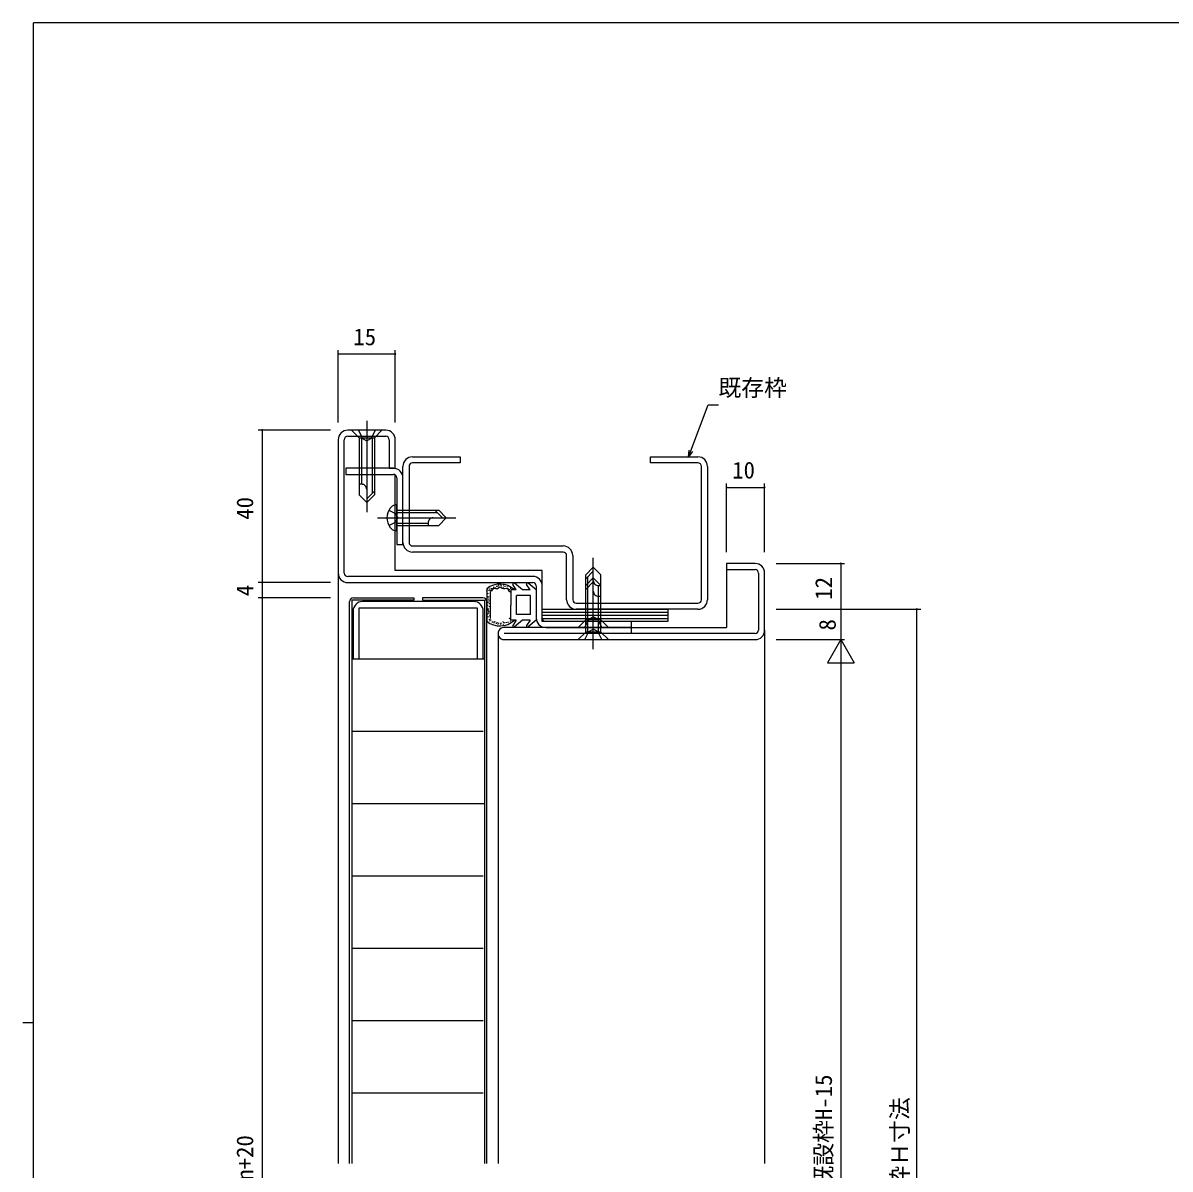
# Model space of a CAD drawing. Units: millimetres, scale not verified. Extents: x -1040 to 397, y -282 to 282.
# Drawn here: x -396.7 to -95.4, y -21.7 to 279.3 of the extents above; entities that cross this region are included whole.
import ezdxf
from ezdxf.enums import TextEntityAlignment as Align

# ---------------------------------------------------------------- set-up
doc = ezdxf.new("R2010")
doc.units = ezdxf.units.MM
doc.header["$LTSCALE"] = 2
for name, color, linetype in [('0-2_YKK_11', 7, 'Continuous'), ('0-3_YKK_12', 2, 'Continuous'), ('0-4_YKK_13', 4, 'Continuous'), ('0-6_YKK_D', 6, 'Continuous'), ('0-7_YKK_ZWAK', 7, 'Continuous')]:
    doc.layers.add(name, color=color, linetype=linetype)
doc.styles.add('ＭＳ ゴシック', font='')
doc.styles.get('ＭＳ ゴシック').set_extended_font_data('MS Gothic')

msp = doc.modelspace()

# ---------------------------------------------------------------- linework, layer by layer
at = {"layer": '0-2_YKK_11'}
for p, q in [((-301.4, 172.347), (-311.4, 172.347)), ((-313.9, 169.847), (-313.9, 134.847)), ((-312.3, 134.847), (-312.3, 169.847)), ((-311.4, 170.747), (-301.4, 170.747)), ((-296.9, 142.847), (-296.9, 162.847)), ((-295.3, 162.847), (-295.3, 142.847)), ((-218.5, 127.847), (-218.5, 162.847)), ((-216.9, 162.847), (-216.9, 127.847)), ((-294.4, 141.947), (-254.8, 141.947)), ((-254.8, 140.347), (-294.4, 140.347)), ((-253.9, 127.847), (-253.9, 139.447)), ((-252.3, 139.447), (-252.3, 127.847)), ((-262.8, 133.947), (-311.4, 133.947)), ((-203.5, 134.847), (-203.5, 119.847)), ((-201.9, 119.847), (-201.9, 134.847)), ((-311.4, 132.347), (-262.8, 132.347)), ((-261.9, 131.447), (-261.9, 123.047)), ((-260.3, 123.047), (-260.3, 131.447)), ((-278.3, 127.347), (-307.5, 127.347)), ((-251.4, 126.947), (-219.4, 126.947)), ((-219.4, 125.347), (-251.4, 125.347)), ((-236.9, 120.547), (-270.3, 120.547)), ((-236.9, 118.947), (-236.9, 120.547)), ((-204.4, 118.947), (-270.3, 118.947)), ((-270.3, 117.347), (-204.4, 117.347))]:
    msp.add_line(p, q, dxfattribs=at)
for points in [[(-300.5, 169.847), (-300.5, 162.347), (-298.9, 162.347), (-298.9, 169.847)], [(-294.4, 165.347), (-281.9, 165.347), (-281.9, 163.747), (-294.4, 163.747)], [(-219.4, 163.747), (-231.9, 163.747), (-231.9, 165.347), (-219.4, 165.347)], [(-299.4, 162.347), (-311.9, 162.347), (-311.9, 160.747), (-299.4, 160.747)], [(-298.5, 159.847), (-298.5, 142.347), (-296.9, 142.347), (-296.9, 159.847)], [(-204.4, 137.347), (-211.9, 137.347), (-211.9, 135.747), (-204.4, 135.747)], [(-310, 124.847), (-310, 112.347), (-308.4, 112.347), (-308.4, 125.747)], [(-308.4, 125.747), (-277.4, 125.747), (-277.4, 112.347), (-275.8, 112.347), (-275.8, 124.847)], [(-259.4, 120.547), (-236.9, 120.547), (-236.9, 122.147), (-259.4, 122.147)]]:
    msp.add_lwpolyline(points, dxfattribs=at)
for centre, radius, start, end in [((-311.4, 169.847), 2.5, 89.99998, 180.00002), ((-301.4, 169.847), 2.5, 0, 89.99998), ((-311.4, 169.847), 0.9, 89.99998, 180.00002), ((-301.4, 169.847), 0.9, 0, 89.99998), ((-294.4, 162.847), 2.5, 89.99998, 180.00002), ((-294.4, 162.847), 0.9, 89.99998, 180.00002), ((-219.4, 162.847), 2.5, 0, 89.99998), ((-219.4, 162.847), 0.9, 0, 89.99998), ((-299.4, 159.847), 2.5, 0.00001, 89.99999), ((-299.4, 159.847), 0.9, 0.00001, 89.99999), ((-294.4, 142.847), 2.5, 180.00002, 270), ((-294.4, 142.847), 0.9, 180.00002, 270), ((-254.8, 139.447), 2.5, 0, 89.99998), ((-254.8, 139.447), 0.9, 0, 89.99998), ((-204.4, 134.847), 2.5, 0, 89.99998), ((-204.4, 134.847), 0.9, 0, 89.99998), ((-311.4, 134.847), 2.5, 180.00002, 270), ((-311.4, 134.847), 0.9, 180.00002, 270), ((-262.8, 131.447), 2.5, 0, 89.99998), ((-262.8, 131.447), 0.9, 0, 89.99998), ((-307.5, 124.847), 2.5, 90.00001, 179.99999), ((-278.3, 124.847), 2.5, 0.00001, 89.99999), ((-251.4, 127.847), 2.5, 180.00002, 270), ((-251.4, 127.847), 0.9, 180.00002, 270), ((-219.4, 127.847), 0.9, 270, 0), ((-219.4, 127.847), 2.5, 270, 0), ((-270.3, 118.947), 1.6, 89.99998, 270), ((-259.4, 123.047), 2.5, 180.00002, 270), ((-259.4, 123.047), 0.9, 180.00002, 270), ((-204.4, 119.847), 2.5, 270, 0), ((-204.4, 119.847), 0.9, 270, 0)]:
    msp.add_arc(centre, radius, start, end, dxfattribs=at)
at = {"layer": '0-3_YKK_12'}
for p, q in [((-298.9, 135.547), (-298.9, 160.595)), ((-211.9, 135.747), (-211.9, 120.547)), ((-313.9, 134.847), (-313.9, -20.176)), ((-260.3, 135.547), (-298.9, 135.547)), ((-260.3, 131.447), (-260.3, 135.547)), ((-236.9, 120.547), (-211.9, 120.547)), ((-271.9, 118.947), (-271.9, -20.176)), ((-201.9, 119.847), (-201.9, -20.176))]:
    msp.add_line(p, q, dxfattribs=at)
at = {"layer": '0-4_YKK_13'}
for p, q in [((-306.4, 174.847), (-306.4, 150.847)), ((-302.4, 172.347), (-304.4, 170.347)), ((-307.8, 170.347), (-307.8, 158.147)), ((-305, 170.347), (-305, 155.747)), ((-307.8, 158.147), (-308.4, 158.147)), ((-304.4, 156.347), (-306.4, 154.347)), ((-298.5, 150.747), (-287.9, 150.747)), ((-288.5, 151.347), (-286.5, 149.347)), ((-303.6, 149.347), (-283, 149.347)), ((-298.5, 147.947), (-290.3, 147.947)), ((-290.3, 147.947), (-290.3, 147.347)), ((-298.5, 145.847), (-299.015, 145.985)), ((-246.9, 114.847), (-246.9, 138.847)), ((-246.9, 118.047), (-246.9, 136.047)), ((-248.9, 133.347), (-246.9, 135.347)), ((-248.3, 119.347), (-248.3, 133.947)), ((-274.9, 130.69), (-274.9, 122.204)), ((-274.866, 130.051), (-274.866, 130.251)), ((-274.604, 130.481), (-274.604, 130.681)), ((-274.492, 129.371), (-274.492, 129.571)), ((-274.206, 130.175), (-274.206, 130.375)), ((-274.103, 130.362), (-274.103, 130.562)), ((-273.996, 130.779), (-273.996, 130.979)), ((-273.9, 122.928), (-273.9, 129.966)), ((-273.757, 130.242), (-273.757, 130.442)), ((-273.518, 130.648), (-273.518, 130.848)), ((-272.982, 131.053), (-272.982, 131.253)), ((-272.6, 130.839), (-272.6, 131.039)), ((-272.266, 131.256), (-272.266, 131.456)), ((-271.848, 131.28), (-271.848, 131.48)), ((-271.705, 131.578), (-271.705, 131.778)), ((-271.168, 131.614), (-271.168, 131.814)), ((-271.025, 131.411), (-271.025, 131.611)), ((-270.524, 131.006), (-270.524, 131.206)), ((-270.417, 131.566), (-270.417, 131.766)), ((-270.003, 131.209), (-270.003, 131.409)), ((-269.44, 131.15), (-269.44, 131.35)), ((-269.264, 130.669), (-269.264, 130.869)), ((-268.936, 130.376), (-268.936, 130.576)), ((-268.6, 130.447), (-268.6, 126.447)), ((-267.119, 130.447), (-268.6, 130.447)), ((-268.56, 130.728), (-268.56, 130.928)), ((-267.119, 130.447), (-268.021, 131.795)), ((-265.5, 130.447), (-267.579, 132.191)), ((-263.519, 130.447), (-265.5, 130.447)), ((-263.519, 130.447), (-264.421, 131.795)), ((-261.9, 130.447), (-263.979, 132.191)), ((-261.9, 130.447), (-261.9, 122.447)), ((-248.9, 130.547), (-246.9, 132.547)), ((-248.3, 122.547), (-248.3, 131.147)), ((-245.5, 131.547), (-244.9, 131.547)), ((-245.5, 119.347), (-245.5, 131.547)), ((-310.9, -20.176), (-310.9, 127.347)), ((-309.9, 128.347), (-294, 128.347)), ((-275.9, 128.347), (-291.8, 128.347)), ((-274.9, -20.176), (-274.9, 127.347)), ((-274.509, 127.047), (-274.509, 127.247)), ((-274.42, 128.459), (-274.42, 128.659)), ((-274.366, 127.869), (-274.366, 128.069)), ((-274.223, 127.44), (-274.223, 127.64)), ((-274.17, 126.761), (-274.17, 126.961)), ((-274.027, 128.531), (-274.027, 128.731)), ((-267.1, 123.947), (-267.1, 128.947)), ((-245.5, 128.747), (-244.9, 128.747)), ((-245.5, 122.547), (-245.5, 128.747)), ((-274.599, 123.973), (-274.599, 124.173)), ((-274.581, 126.314), (-274.581, 126.514)), ((-274.545, 125.045), (-274.545, 125.245)), ((-274.402, 125.314), (-274.402, 125.514)), ((-274.331, 124.241), (-274.331, 124.441)), ((-274.313, 124.688), (-274.313, 124.888)), ((-274.17, 125.975), (-274.17, 126.175)), ((-274.116, 123.526), (-274.116, 123.726)), ((-268.6, 122.447), (-268.6, 126.447)), ((-263.4, 123.947), (-267.1, 123.947)), ((-260.3, 124.547), (-227.3, 124.547)), ((-260.3, 123.747), (-227.3, 123.747)), ((-274.747, 122.465), (-274.747, 122.665)), ((-274.402, 123.24), (-274.402, 123.44)), ((-274.198, 122.56), (-274.198, 122.76)), ((-274.115, 122.214), (-274.115, 122.414)), ((-273.817, 122.405), (-273.817, 122.605)), ((-273.375, 121.88), (-273.375, 122.08)), ((-272.91, 121.94), (-272.91, 122.14)), ((-272.898, 121.666), (-272.898, 121.866)), ((-272.671, 121.904), (-272.671, 122.104)), ((-272.302, 121.499), (-272.302, 121.699)), ((-272.17, 121.773), (-272.17, 121.973)), ((-271.908, 121.367), (-271.908, 121.567)), ((-271.717, 121.57), (-271.717, 121.77)), ((-271.145, 121.355), (-271.145, 121.555)), ((-271.121, 121.534), (-271.121, 121.734)), ((-270.596, 121.928), (-270.596, 122.128)), ((-270.512, 121.165), (-270.512, 121.365)), ((-270.429, 121.701), (-270.429, 121.901)), ((-270.097, 121.696), (-270.097, 121.896)), ((-269.675, 121.743), (-269.675, 121.943)), ((-269.288, 121.802), (-269.288, 122.002)), ((-268.666, 122.13), (-268.666, 122.33)), ((-267.119, 122.447), (-268.6, 122.447)), ((-267.119, 122.447), (-268.021, 121.1)), ((-265.5, 122.447), (-267.579, 120.703)), ((-263.519, 122.447), (-265.5, 122.447)), ((-263.519, 122.447), (-264.421, 121.1)), ((-261.9, 122.447), (-263.979, 120.703)), ((-260.3, 122.947), (-227.3, 122.947)), ((-250.9, 120.547), (-248.9, 122.547)), ((-250.9, 117.347), (-248.9, 119.347)), ((-310.3, 112.347), (-275.5, 112.347)), ((-310.3, 93.347), (-275.8, 93.347)), ((-310.3, 74.347), (-275.5, 74.347)), ((-310.3, 55.347), (-275.8, 55.347)), ((-310.3, 36.347), (-275.8, 36.347)), ((-310.3, 17.347), (-275.8, 17.347)), ((-310.3, -1.653), (-275.8, -1.653))]:
    msp.add_line(p, q, dxfattribs=at)
for points in [[(-302.4, 172.347), (-310.4, 172.347), (-308.4, 170.347), (-304.4, 170.347)], [(-308.6, 172.347), (-307.55, 170.194), (-306.4, 169.583)], [(-304.2, 172.347), (-305.25, 170.194), (-306.4, 169.583)], [(-308.4, 170.347), (-308.4, 155.347), (-306.4, 153.347)], [(-304.4, 170.347), (-304.4, 155.347), (-306.4, 153.347)], [(-300.593, 151.347), (-298.85, 150.497), (-298.239, 149.347)], [(-298.5, 145.847), (-298.5, 152.847), (-299.015, 152.709)], [(-298.5, 151.347), (-287.5, 151.347), (-285.5, 149.347)], [(-300.593, 147.347), (-298.85, 148.197), (-298.239, 149.347)], [(-298.5, 147.347), (-287.5, 147.347), (-285.5, 149.347)], [(-248.9, 119.347), (-248.9, 134.347), (-246.9, 136.347)], [(-244.9, 119.347), (-244.9, 134.347), (-246.9, 136.347)], [(-248.9, 122.547), (-248.9, 131.547), (-246.9, 133.547)], [(-244.9, 122.547), (-244.9, 131.547), (-246.9, 133.547)], [(-269.011, 130.022), (-269.202, 130.416), (-269.43, 130.707), (-269.728, 130.794), (-270.094, 130.708), (-270.479, 130.652), (-270.832, 130.802), (-271.15, 131.049), (-271.45, 131.142), (-271.751, 130.963), (-272.079, 130.723), (-272.455, 130.665), (-272.848, 130.77), (-273.184, 130.795), (-273.412, 130.559), (-273.613, 130.205), (-273.9, 129.966)], [(-294, 128.347), (-294, 127.747), (-310.3, 127.747), (-310.3, -20.176)], [(-291.8, 128.347), (-291.8, 127.747), (-275.5, 127.747), (-275.5, -20.176)], [(-263.4, 123.947), (-263.4, 128.947), (-267.1, 128.947)], [(-250.9, 120.547), (-242.9, 120.547), (-244.9, 122.547), (-248.9, 122.547)], [(-249.1, 120.547), (-248.05, 122.7), (-246.9, 123.311)], [(-244.7, 120.547), (-245.75, 122.7), (-246.9, 123.311)], [(-250.9, 117.347), (-242.9, 117.347), (-244.9, 119.347), (-248.9, 119.347)], [(-249.1, 117.347), (-248.05, 119.5), (-246.9, 120.111)], [(-244.7, 117.347), (-245.75, 119.5), (-246.9, 120.111)]]:
    msp.add_lwpolyline(points, dxfattribs=at)
msp.add_lwpolyline([(-227.3, 122.147), (-260.3, 122.147), (-260.3, 125.347), (-227.3, 125.347)], close=True, dxfattribs=at)
for centre, radius, start, end in [((-307.733, 156.815), 1.333, 0, 92.86598), ((-296.9, 149.347), 4.2, 143.11591, 216.88409), ((-298.42, 150.487), 2.3, 105, 143.11591), ((-288.968, 148.014), 1.333, 90, 182.86598), ((-298.42, 148.207), 2.3, 216.88409, 255), ((-245.567, 132.879), 1.333, 180, 272.86598), ((-271.4, 126.447), 5.5, 46.65824, 129.51963), ((-271.4, 126.447), 4.3, 49.37051, 56.2499), ((-267.771, 131.962), 0.3, 49.99756, 213.78886), ((-264.171, 131.962), 0.3, 49.99756, 213.78886), ((-245.567, 130.079), 1.333, 180, 272.86598), ((-309.9, 127.347), 1, 90, 180), ((-275.9, 127.347), 1, 0, 90), ((-271.4, 126.447), 5.5, 230.48036, 313.34175), ((-271.4, 126.447), 4.3, 303.7499, 310.62928), ((-267.771, 120.933), 0.3, 146.21114, 310.00244), ((-264.171, 120.933), 0.3, 146.21114, 310.00244)]:
    msp.add_arc(centre, radius, start, end, dxfattribs=at)
at = {"layer": '0-6_YKK_D'}
for p, q in [((-313.9, 174.347), (-313.9, 193.347)), ((-298.9, 174.347), (-298.9, 193.347)), ((-298.9, 192.347), (-313.9, 192.347)), ((-315.9, 172.347), (-334.9, 172.347)), ((-333.9, 172.347), (-333.9, 132.347)), ((-211.9, 140.347), (-211.9, 158.347)), ((-211.9, 157.347), (-201.9, 157.347)), ((-201.9, 140.347), (-201.9, 158.347)), ((-198.9, 137.347), (-180.9, 137.347)), ((-181.9, 137.347), (-181.9, 125.347)), ((-315.9, 132.347), (-334.9, 132.347)), ((-315.9, 132.347), (-334.9, 132.347)), ((-333.9, 132.347), (-333.9, 128.347)), ((-315.9, 128.347), (-334.9, 128.347)), ((-315.9, 128.347), (-334.9, 128.347)), ((-333.9, 128.347), (-333.9, -171.7)), ((-198.9, 125.347), (-180.9, 125.347)), ((-198.9, 125.347), (-180.9, 125.347)), ((-198.9, 125.347), (-160.9, 125.347)), ((-181.9, 125.347), (-181.9, 117.347)), ((-161.9, -169.7), (-161.9, 125.347)), ((-198.9, 117.347), (-180.9, 117.347)), ((-198.9, 117.347), (-180.9, 117.347)), ((-181.9, 117.347), (-185.4, 111.285)), ((-181.9, 117.347), (-178.4, 111.285)), ((-181.9, 117.347), (-181.9, 105.223)), ((-185.4, 111.285), (-178.4, 111.285)), ((-181.9, 110.347), (-181.9, -155.7))]:
    msp.add_line(p, q, dxfattribs=at)
for points in [[(-221.913, 165.347), (-221.31, 166.937), (-216.741, 178.981), (-214.041, 178.981)], [(-220.884, 166.775), (-221.913, 165.347), (-221.736, 167.098)]]:
    msp.add_lwpolyline(points, dxfattribs=at)
for centre, start, end in [((-313.9, 192.347), 0, 180), ((-313.9, 192.347), 180, 0), ((-298.9, 192.347), 0, 180), ((-298.9, 192.347), 180, 0), ((-333.9, 172.347), 90, 270), ((-333.9, 172.347), 270, 90), ((-211.9, 157.347), 0, 180), ((-211.9, 157.347), 180, 0), ((-201.9, 157.347), 0, 180), ((-201.9, 157.347), 180, 0), ((-181.9, 137.347), 90, 270), ((-181.9, 137.347), 270, 90), ((-333.9, 132.347), 90, 270), ((-333.9, 132.347), 90, 270), ((-333.9, 132.347), 270, 90), ((-333.9, 132.347), 270, 90), ((-333.9, 128.347), 90, 270), ((-333.9, 128.347), 90, 270), ((-333.9, 128.347), 270, 90), ((-333.9, 128.347), 270, 90), ((-181.9, 125.347), 90, 270), ((-181.9, 125.347), 90, 270), ((-181.9, 125.347), 270, 90), ((-181.9, 125.347), 270, 90), ((-161.9, 125.347), 90, 270), ((-161.9, 125.347), 270, 90)]:
    msp.add_arc(centre, 0.106, start, end, dxfattribs=at)
at = {"layer": '0-7_YKK_ZWAK'}
for p, q in [((376.1, 279.3), (-393.9, 279.3)), ((-393.9, -245.7), (-393.9, 279.3)), ((-396.7, 16.8), (-393.9, 16.8))]:
    msp.add_line(p, q, dxfattribs=at)

# ---------------------------------------------------------------- texts
at = {"layer": '0-6_YKK_D', "style": 'ＭＳ ゴシック'}
for s, p in [('15', (-309.92, 193.347)), ('既存枠', (-214.041, 179.981)), ('10', (-210.42, 158.347))]:
    msp.add_text(s, height=4.399, dxfattribs=at).set_placement(p, align=Align.BOTTOM_LEFT)
for s, p in [('40', (-334.9, 148.827)), ('12', (-182.9, 127.827)), ('4', (-334.9, 128.747)), ('8', (-181.9, 119.747)), ('Hn=既設枠H-15', (-182.9, -35.796)), ('既設枠Ｈ寸法', (-162.9, -38.816)), ('DH=Hn+20', (-334.9, -36.716))]:
    msp.add_text(s, height=4.399, rotation=90, dxfattribs=at).set_placement(p, align=Align.BOTTOM_LEFT)

doc.saveas('drawing.dxf')
